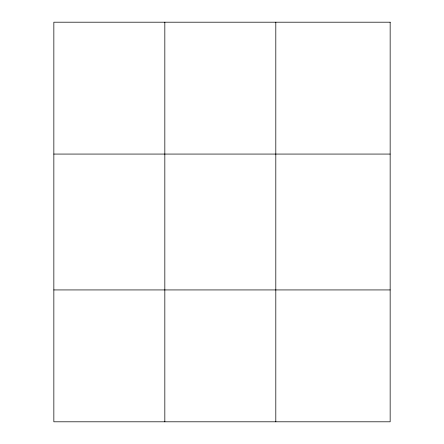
<?xml version="1.0" encoding="UTF-8"?>
<svg xmlns="http://www.w3.org/2000/svg" width="444" height="444" viewBox="0 0 444 444"><rect width="100%" height="100%" fill="white"/><g stroke="black" fill="none" stroke-linecap="round" stroke-linejoin="round"><path stroke-width="0.67" d="M164.829 22.2L164.829 421.8M275.807 22.2L275.807 421.8M53.846 154.068L390.154 154.068M53.846 289.932L390.154 289.932M390.154 22.2L390.154 421.8L53.846 421.8L53.846 22.2L390.154 22.2"/></g></svg>
